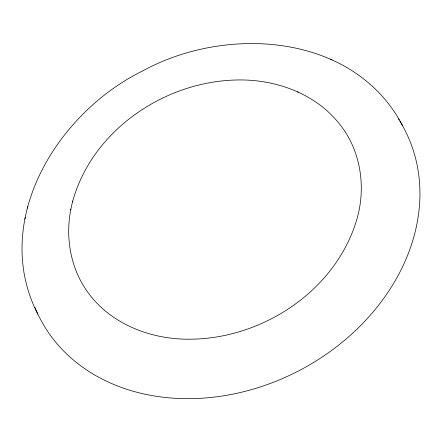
<?xml version="1.0" encoding="UTF-8"?>
<svg xmlns="http://www.w3.org/2000/svg" width="442" height="442" viewBox="0 0 442 442"><rect width="100%" height="100%" fill="white"/><g stroke="black" fill="none" stroke-linecap="round" stroke-linejoin="round"><path stroke-width="0.66" d="M402.419 125.34C353.738 32.946 226.586 25.017 142.849 70.836C57.14 112.754 -9.702 221.193 37.813 314.179M72.748 201.104C64.234 232.028 69.013 266.962 88.328 292.98C109.738 322.185 145.926 337.401 181.424 339.031C257.675 342.605 336.572 292.317 357.385 217.392C366.424 184.48 359.86 146.976 337.047 121.042C315.096 95.113 281.156 81.792 247.752 80.124C171.916 76.571 93.45 126.583 72.748 201.104L72.576 201.856M24.89 219.105L25.255 217.536M70.748 209.956L70.924 209.171M27.365 208.16L27.713 206.657M330.622 59.377L332.108 59.99M297.494 91.825L298.239 92.135M399.844 121.174A205.303 165.457 -27.3 0 1 297.118 371.678A205.303 165.457 -27.3 0 1 34.868 307.284M398.463 118.975A205.303 165.457 -27.3 0 1 399.159 120.075"/></g></svg>
